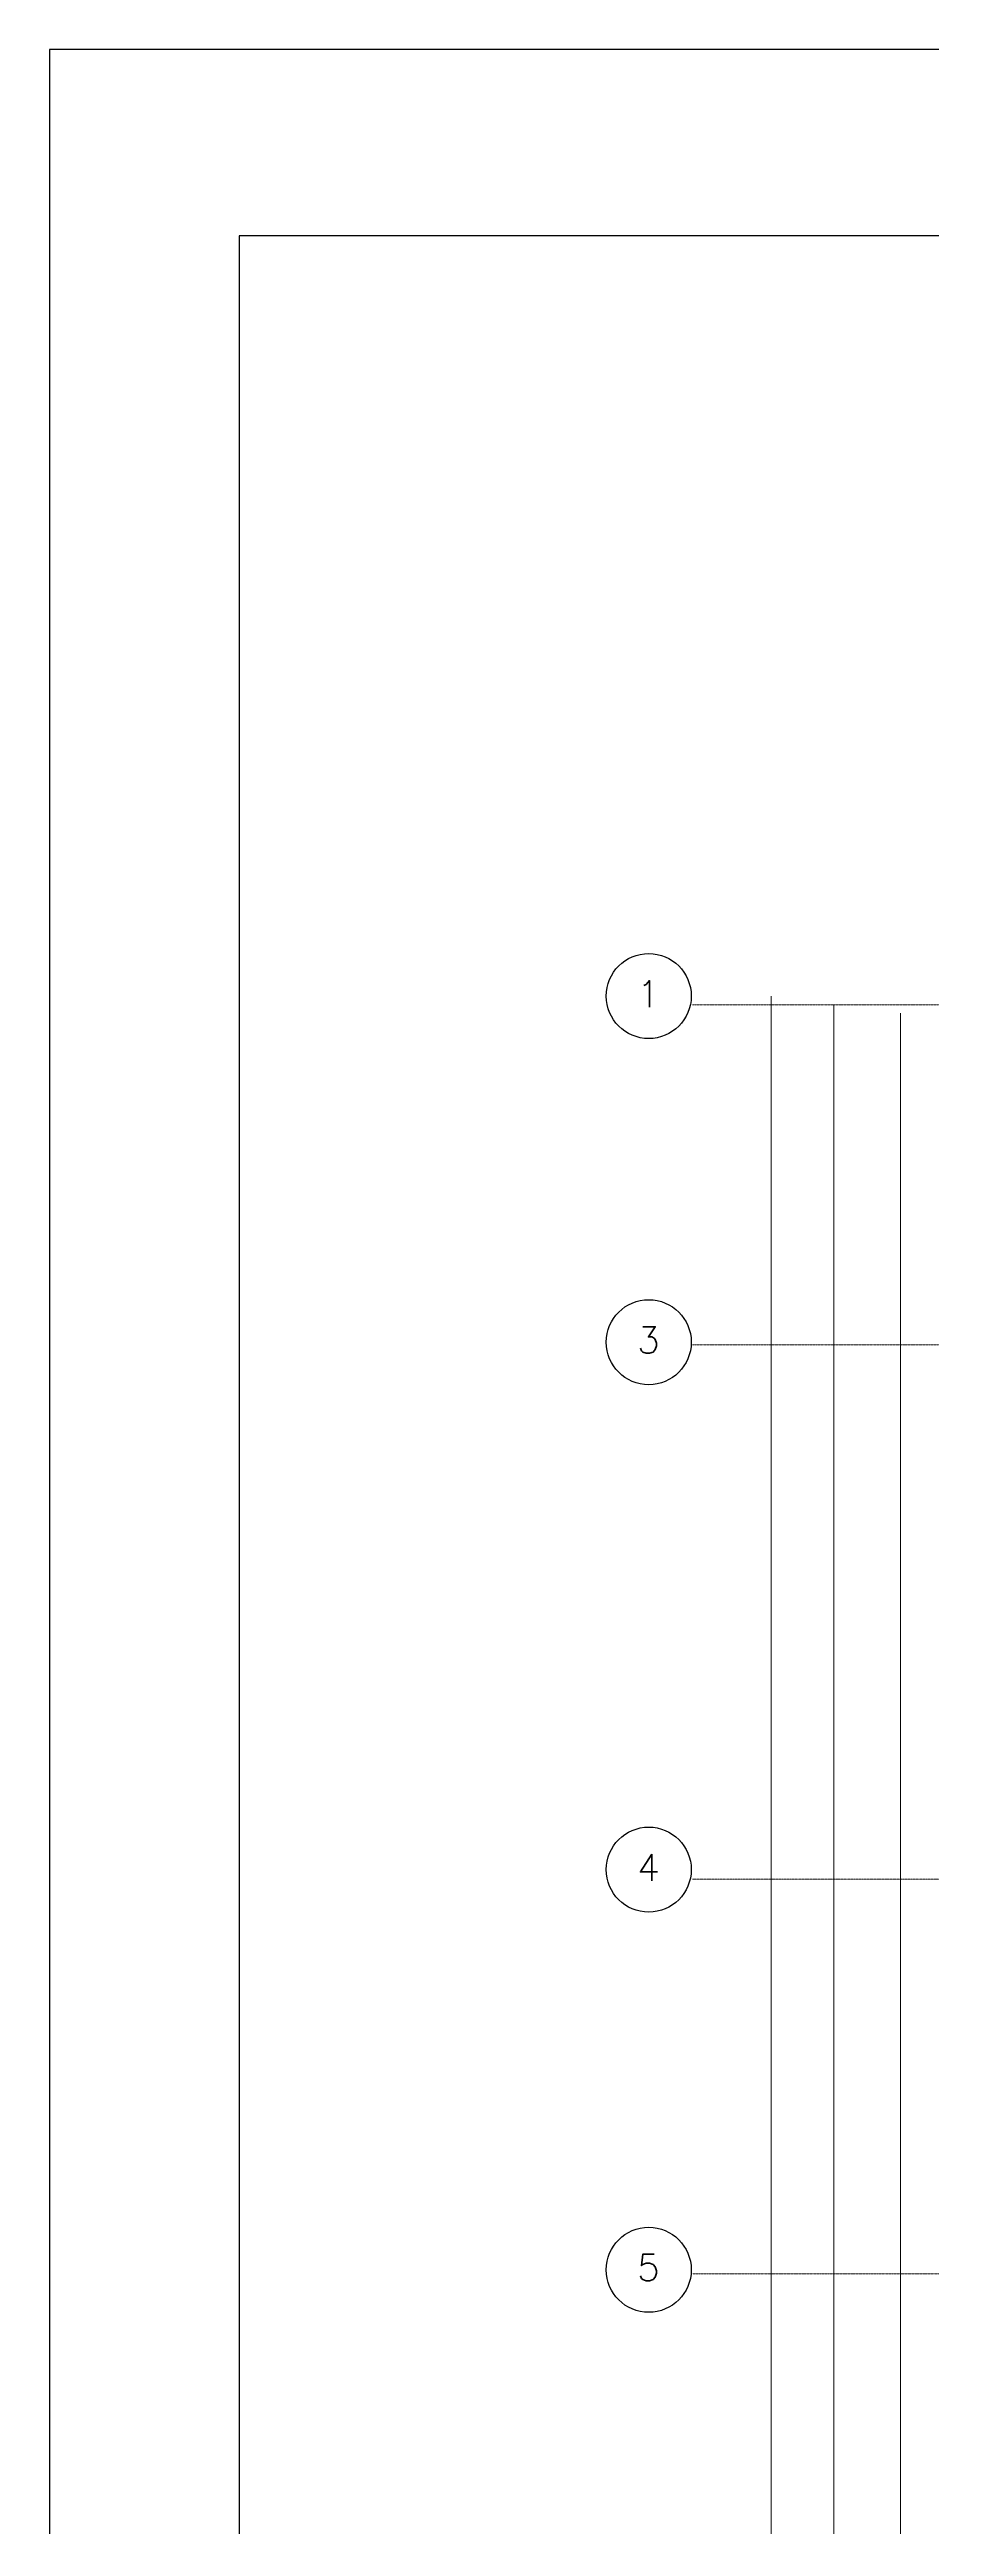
# Model space of a CAD drawing. Header units: inches. Extents: x -955375 to 106222, y -96450 to 64845.
# Drawn here: x 0 to 5305, y 49953 to 64845 of the extents above; entities that cross this region are included whole.
import ezdxf
from ezdxf.enums import TextEntityAlignment as Align

# ---------------------------------------------------------------- set-up
doc = ezdxf.new("R2010")
doc.units = ezdxf.units.IN
doc.header["$MEASUREMENT"] = 0
doc.linetypes.add('CENTER2', pattern=[1.125, 0.75, -0.125, 0.125, -0.125])
doc.linetypes.add('CONTINUA', pattern=[0])
doc.layers.add('06 textos y cotas', color=4, linetype='Continuous', lineweight=15)
doc.layers.add('ACHUTECH', color=24, linetype='Continuous', lineweight=18)
for name, color, linetype in [('101_FORMATO_E', 7, 'Continuous'), ('A_INDICADORES', 1, 'Continuous'), ('A_TEXTOLOCAL', 3, 'Continuous'), ('DIBUJO', 2, 'Continuous')]:
    doc.layers.add(name, color=color, linetype=linetype)
doc.styles.get("Standard").update_dxf_attribs({"font": 'isocp2.shx'})
doc.styles.add('TEXTO-100', font='romans.shx', dxfattribs={"height": 0.15})
doc.dimstyles.new('SUPERPEQUEÑA', dxfattribs={"dimtxt": 0.1, "dimasz": 0.05, "dimexe": 0.1, "dimexo": 0.15, "dimgap": 0.05, "dimtad": 1, "dimzin": 0, "dimdsep": 46, "dimtxsty": 'Standard', "dimblk1": 'CRUZZ', "dimblk2": 'CRUZZ', "dimsah": 1, "dimcen": 0.03, "dimse1": 1, "dimse2": 1, "dimclrd": 109, "dimclre": 4, "dimclrt": 173, "dimadec": 0, "dimazin": 0, "dimtfac": 1, "dimtix": 1, "dimtmove": 1, "dimatfit": 3, "dimldrblk": 'CRUZZ', "dimfxl": 1, "dimtolj": 1, "dimtzin": 0, "dimlwd": -1, "dimarcsym": 0})

# ---------------------------------------------------------------- blocks, each defined once
blk = doc.blocks.new('CRUZ')
at = {"layer": 'DIBUJO', "color": 7, "lineweight": -3}
for p, q in [((-0.2186156304733231, 0), (0.2186156304733231, 0)), ((0, 0.2186156304733231), (0, -0.2186156304733231))]:
    blk.add_line(p, q, dxfattribs=at)
at = {"layer": 'DIBUJO', "color": 7, "lineweight": -3, "const_width": 0.05}
blk.add_lwpolyline([(-0.025000000000091, 0, 1), (0.025000000000091, 0, 1)], format="xyb", close=True, dxfattribs=at)
blk = doc.blocks.new('CRUZZ')
at = {"layer": 'DIBUJO', "color": 3, "xscale": 10, "yscale": 10, "zscale": 10}
blk.add_blockref('CRUZ', (0, 0), dxfattribs=at)
blk = doc.blocks.new('*D183')
at = {"layer": 'ACHUTECH', "color": 7, "ltscale": 500, "transparency": 16777216}
blk.add_line((5118.652739258278, 59050.75145999699), (5118.652739258278, 56381.26197270874), dxfattribs=at)
at = {"layer": 'Defpoints', "color": 0, "linetype": 'CONTINUA', "ltscale": 500, "transparency": 16777216}
for p in [(26169.22907662675, 59050.801459997), (5118.652739258278, 56381.21197270873), (26169.2290766271, 56381.21197270874)]:
    blk.add_point(p, dxfattribs=at)
at = {"layer": 'ACHUTECH', "color": 7, "linetype": 'CONTINUA', "ltscale": 500, "transparency": 16777216, "xscale": 0.05, "yscale": 0.05, "zscale": 0.05}
for p, rotation in [((5118.652739258278, 59050.801459997), 90), ((5118.652739258278, 56381.21197270873), 270)]:
    blk.add_blockref('CRUZZ', p, dxfattribs=dict(at, rotation=rotation))
at = {"layer": 'ACHUTECH', "color": 7, "linetype": 'CONTINUA', "lineweight": 13, "ltscale": 500, "transparency": 16777216, "insert": (5118.557724494513, 57716.00671635285), "char_height": 0.15, "attachment_point": 5, "rotation": 90}
blk.add_mtext('\\A1;2669.59', dxfattribs=at)
blk = doc.blocks.new('*D184')
at = {"layer": 'ACHUTECH', "color": 7, "ltscale": 500, "transparency": 16777216}
blk.add_line((5118.652739258277, 56381.16197270873), (5118.652739258278, 54499.25252573177), dxfattribs=at)
at = {"layer": 'Defpoints', "color": 0, "linetype": 'CONTINUA', "ltscale": 500, "transparency": 16777216}
for p in [(26169.2290766271, 56381.21197270874), (5118.652739258278, 54499.20252573177), (26169.2290766271, 54499.20252573177)]:
    blk.add_point(p, dxfattribs=at)
at = {"layer": 'ACHUTECH', "color": 7, "linetype": 'CONTINUA', "ltscale": 500, "transparency": 16777216, "xscale": 0.05, "yscale": 0.05, "zscale": 0.05}
for p, rotation in [((5118.652739258277, 56381.21197270873), 90), ((5118.652739258278, 54499.20252573177), 270)]:
    blk.add_blockref('CRUZZ', p, dxfattribs=dict(at, rotation=rotation))
at = {"layer": 'ACHUTECH', "color": 7, "linetype": 'CONTINUA', "lineweight": 13, "ltscale": 500, "transparency": 16777216, "insert": (5118.557724494513, 55440.20724922024), "char_height": 0.15, "attachment_point": 5, "rotation": 90}
blk.add_mtext('\\A1;1882.01', dxfattribs=at)
blk = doc.blocks.new('*D185')
at = {"layer": 'ACHUTECH', "color": 7, "ltscale": 500, "transparency": 16777216}
blk.add_line((5118.652739258271, 54499.15252573176), (5118.652739258278, 25409.93259528557), dxfattribs=at)
at = {"layer": 'Defpoints', "color": 0, "linetype": 'CONTINUA', "ltscale": 500, "transparency": 16777216}
for p in [(26169.2290766271, 54499.20252573177), (5118.652739258278, 25409.88259528557), (6592.239503181772, 25409.88259528557)]:
    blk.add_point(p, dxfattribs=at)
at = {"layer": 'ACHUTECH', "color": 7, "linetype": 'CONTINUA', "ltscale": 500, "transparency": 16777216, "xscale": 0.05, "yscale": 0.05, "zscale": 0.05}
for p, rotation in [((5118.652739258271, 54499.20252573177), 90), ((5118.652739258278, 25409.88259528557), 270)]:
    blk.add_blockref('CRUZZ', p, dxfattribs=dict(at, rotation=rotation))
at = {"layer": 'ACHUTECH', "color": 7, "linetype": 'CONTINUA', "lineweight": 13, "ltscale": 500, "transparency": 16777216, "insert": (5118.557651990653, 39954.54256050866), "char_height": 0.15, "attachment_point": 5, "rotation": 90}
blk.add_mtext('\\A1;29089.32', dxfattribs=at)
blk = doc.blocks.new('*D192')
at = {"layer": 'ACHUTECH', "color": 7, "ltscale": 500, "transparency": 16777216}
blk.add_line((4717.010699631892, 59101.89302105605), (4717.010699631892, 57056.33057868989), dxfattribs=at)
at = {"layer": 'Defpoints', "color": 0, "linetype": 'CONTINUA', "ltscale": 500, "transparency": 16777216}
for p in [(3867.531068616603, 59101.94302105605), (3867.531068616603, 57056.28057868988), (4717.010699631892, 57056.28057868988)]:
    blk.add_point(p, dxfattribs=at)
at = {"layer": 'ACHUTECH', "color": 7, "linetype": 'CONTINUA', "ltscale": 500, "transparency": 16777216, "xscale": 0.05, "yscale": 0.05, "zscale": 0.05}
for p, rotation in [((4717.010699631892, 59101.94302105605), 90), ((4717.010699631892, 57056.28057868988), 270)]:
    blk.add_blockref('CRUZZ', p, dxfattribs=dict(at, rotation=rotation))
at = {"layer": 'ACHUTECH', "color": 7, "linetype": 'CONTINUA', "lineweight": 13, "ltscale": 500, "transparency": 16777216, "insert": (4716.915684868128, 58079.11179987295), "char_height": 0.15, "attachment_point": 5, "rotation": 90}
blk.add_mtext('\\A1;2045.66', dxfattribs=at)
blk = doc.blocks.new('*D193')
at = {"layer": 'ACHUTECH', "color": 7, "ltscale": 500, "transparency": 16777216}
blk.add_line((4717.010699631891, 57056.23057868988), (4717.010699631892, 53844.6405441752), dxfattribs=at)
at = {"layer": 'Defpoints', "color": 0, "linetype": 'CONTINUA', "ltscale": 500, "transparency": 16777216}
for p in [(3867.531068616603, 57056.28057868988), (3867.531068616603, 53844.5905441752), (4717.010699631892, 53844.5905441752)]:
    blk.add_point(p, dxfattribs=at)
at = {"layer": 'ACHUTECH', "color": 7, "linetype": 'CONTINUA', "ltscale": 500, "transparency": 16777216, "xscale": 0.05, "yscale": 0.05, "zscale": 0.05}
for p, rotation in [((4717.010699631891, 57056.28057868988), 90), ((4717.010699631892, 53844.5905441752), 270)]:
    blk.add_blockref('CRUZZ', p, dxfattribs=dict(at, rotation=rotation))
at = {"layer": 'ACHUTECH', "color": 7, "linetype": 'CONTINUA', "lineweight": 13, "ltscale": 500, "transparency": 16777216, "insert": (4716.915684868127, 55450.43556143252), "char_height": 0.15, "attachment_point": 5, "rotation": 90}
blk.add_mtext('\\A1;3211.69', dxfattribs=at)
blk = doc.blocks.new('*D194')
at = {"layer": 'ACHUTECH', "color": 7, "ltscale": 500, "transparency": 16777216}
blk.add_line((4717.010699631892, 53844.54054417519), (4717.010699631892, 51471.67211103064), dxfattribs=at)
at = {"layer": 'Defpoints', "color": 0, "linetype": 'CONTINUA', "ltscale": 500, "transparency": 16777216}
for p in [(3867.531068616603, 53844.5905441752), (3867.531068616603, 51471.62211103064), (4717.010699631892, 51471.62211103064)]:
    blk.add_point(p, dxfattribs=at)
at = {"layer": 'ACHUTECH', "color": 7, "linetype": 'CONTINUA', "ltscale": 500, "transparency": 16777216, "xscale": 0.05, "yscale": 0.05, "zscale": 0.05}
for p, rotation in [((4717.010699631892, 53844.5905441752), 90), ((4717.010699631892, 51471.62211103064), 270)]:
    blk.add_blockref('CRUZZ', p, dxfattribs=dict(at, rotation=rotation))
at = {"layer": 'ACHUTECH', "color": 7, "linetype": 'CONTINUA', "lineweight": 13, "ltscale": 500, "transparency": 16777216, "insert": (4716.915684868127, 52658.1063276029), "char_height": 0.15, "attachment_point": 5, "rotation": 90}
blk.add_mtext('\\A1;2372.97', dxfattribs=at)
blk = doc.blocks.new('*D195')
at = {"layer": 'ACHUTECH', "color": 7, "ltscale": 500, "transparency": 16777216}
blk.add_line((4717.01069963189, 51471.57211103063), (4717.010699631892, 45345.17544945447), dxfattribs=at)
at = {"layer": 'Defpoints', "color": 0, "linetype": 'CONTINUA', "ltscale": 500, "transparency": 16777216}
for p in [(3867.531068616603, 51471.62211103064), (3867.531068616603, 45345.12544945447), (4717.010699631892, 45345.12544945447)]:
    blk.add_point(p, dxfattribs=at)
at = {"layer": 'ACHUTECH', "color": 7, "linetype": 'CONTINUA', "ltscale": 500, "transparency": 16777216, "xscale": 0.05, "yscale": 0.05, "zscale": 0.05}
for p, rotation in [((4717.01069963189, 51471.62211103064), 90), ((4717.010699631892, 45345.12544945447), 270)]:
    blk.add_blockref('CRUZZ', p, dxfattribs=dict(at, rotation=rotation))
at = {"layer": 'ACHUTECH', "color": 7, "linetype": 'CONTINUA', "lineweight": 13, "ltscale": 500, "transparency": 16777216, "insert": (4716.915684868124, 48408.37378024255), "char_height": 0.15, "attachment_point": 5, "rotation": 90}
blk.add_mtext('\\A1;6126.50', dxfattribs=at)
blk = doc.blocks.new('*D201')
at = {"layer": 'ACHUTECH', "color": 7, "ltscale": 500, "transparency": 16777216}
blk.add_line((4340.116277026855, 59153.03458211518), (4340.116277026864, 15437.32818875104), dxfattribs=at)
at = {"layer": 'Defpoints', "color": 0, "linetype": 'CONTINUA', "ltscale": 500, "transparency": 16777216}
for p in [(21639.1496804671, 59153.08458211519), (4340.116277026864, 15437.27818875104), (6285.390136826663, 15437.27818875104)]:
    blk.add_point(p, dxfattribs=at)
at = {"layer": 'ACHUTECH', "color": 7, "linetype": 'CONTINUA', "ltscale": 500, "transparency": 16777216, "xscale": 0.05, "yscale": 0.05, "zscale": 0.05}
for p, rotation in [((4340.116277026855, 59153.08458211518), 90), ((4340.116277026864, 15437.27818875104), 270)]:
    blk.add_blockref('CRUZZ', p, dxfattribs=dict(at, rotation=rotation))
at = {"layer": 'ACHUTECH', "color": 7, "linetype": 'CONTINUA', "lineweight": 13, "ltscale": 500, "transparency": 16777216, "insert": (4340.021277026869, 37295.1813854331), "char_height": 0.15, "attachment_point": 5, "rotation": 90}
blk.add_mtext('\\A1;43715.81', dxfattribs=at)

msp = doc.modelspace()

# ---------------------------------------------------------------- linework, layer by layer
at = {"layer": '06 textos y cotas', "color": 7, "linetype": 'CENTER2', "lineweight": 5}
for p, q in [((3867.531068616601, 59101.94302105602), (96031.68717033847, 59101.94302105602)), ((3867.531068616601, 57056.28057868985), (26854.52599481901, 57056.28057868985)), ((21767.00358311509, 53844.59054417528), (3867.531068616601, 53844.59054417517)), ((12878.60027103453, 51471.62211103061), (3867.531068616601, 51471.62211103061))]:
    msp.add_line(p, q, dxfattribs=at)
at = {"layer": '101_FORMATO_E', "color": 7}
for p, q in [((106221.6059958284, 64844.52549647694), (-0.1703688703710213, 64844.52549647694)), ((-0.1703688703710213, 64844.52549647694), (-0.170368870254606, -0.3873414618428797)), ((105130.1038165922, 63723.75003200276), (1139.941933551963, 63723.75003200276)), ((1139.941933551963, 63723.75003200276), (1139.941933551963, 1086.095263811207))]:
    msp.add_line(p, q, dxfattribs=at)
at = {"layer": 'A_INDICADORES', "color": 7}
for centre in [(3604.435375329864, 59153.97665929292), (3604.435375329864, 57072.79164995834), (3604.435375329864, 53901.82242879251), (3604.435375329864, 51496.09135869905)]:
    msp.add_circle(centre, 255.7078052957702, dxfattribs=at)
at = {"layer": 'ACHUTECH', "color": 7, "linetype": 'CONTINUA', "lineweight": 13, "ltscale": 500}
msp.add_line((-0.1703688703710213, 64844.52549647694), (-0.170368870254606, -0.3873414618428797), dxfattribs=at)

# ---------------------------------------------------------------- texts
at = {"layer": 'A_TEXTOLOCAL', "color": 7, "style": 'TEXTO-100'}
for tag, p in [('1', (3602.852865137997, 59167.20540356744)), ('3', (3602.852865137997, 57086.02039423274)), ('4', (3602.852865137997, 53915.05117306691)), ('5', (3602.852865137997, 51509.32010297354))]:
    msp.add_attdef(tag, text='1', height=159.8173783098563, dxfattribs=at).set_placement(p, align=Align.MIDDLE)

# ---------------------------------------------------------------- dimensions: what is measured, and where the dimension line sits
at = {"layer": 'ACHUTECH', "color": 7, "linetype": 'CONTINUA', "lineweight": 13, "ltscale": 500}
for base, p1, p2, picture, middle in [((4340.116277026864, 15437.27818875104), (21639.14968046709, 59153.08458211516), (6285.39013682666, 15437.27818875104), '*D201', (4340.021277026869, 37295.1813854331)), ((4717.010699631892, 57056.28057868988), (3867.531068616601, 59101.94302105602), (3867.531068616601, 57056.28057868985), '*D192', (4716.915684868128, 58079.11179987295)), ((5118.652739258278, 56381.21197270873), (26169.22907662673, 59050.80145999698), (26169.22907662708, 56381.21197270871), '*D183', (5118.557724494513, 57716.00671635285)), ((4717.010699631892, 53844.5905441752), (3867.531068616601, 57056.28057868985), (3867.531068616601, 53844.59054417517), '*D193', (4716.915684868127, 55450.43556143252)), ((5118.652739258278, 54499.20252573177), (26169.22907662708, 56381.21197270871), (26169.22907662708, 54499.20252573174), '*D184', (5118.557724494513, 55440.20724922024)), ((5118.652739258278, 25409.88259528557), (26169.22907662708, 54499.20252573174), (6592.239503181769, 25409.88259528555), '*D185', (5118.557651990653, 39954.54256050866)), ((4717.010699631892, 51471.62211103064), (3867.531068616601, 53844.59054417517), (3867.531068616601, 51471.62211103061), '*D194', (4716.915684868127, 52658.1063276029)), ((4717.010699631892, 45345.12544945447), (3867.531068616601, 51471.62211103061), (3867.531068616601, 45345.12544945446), '*D195', (4716.915684868124, 48408.37378024255))]:
    dim = msp.add_linear_dim(base=base, p1=p1, p2=p2, angle=90, dimstyle='SUPERPEQUEÑA', override={"dimtxt": 0.15, "dimgap": 0.02, "dimclrd": 7, "dimclrt": 7, "dimfxl": 0.2}, dxfattribs=at)
    dim.commit()
    dim.dimension.update_dxf_attribs({"geometry": picture, "text_midpoint": middle})

doc.saveas('drawing.dxf')
